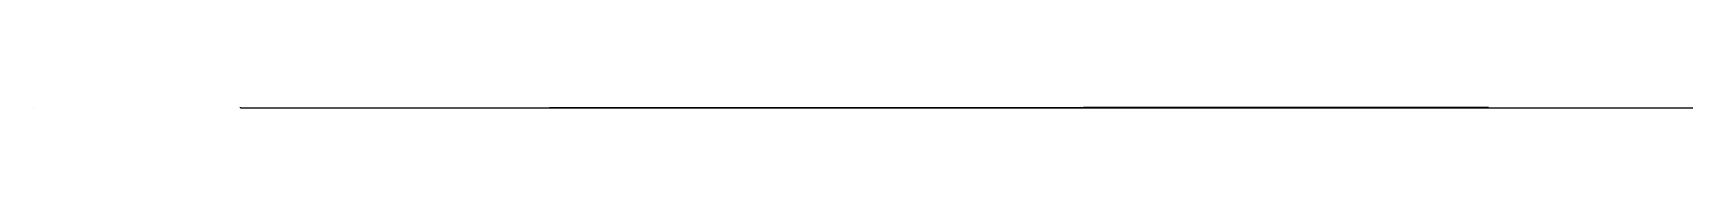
# Model space of a CAD drawing. Header units: metres. Extents: x -1 to 72750024, y 3999 to 4800.
# Drawn here: x 65550003 to 65950024, y 4119 to 4350 of the extents above; entities that cross this region are included whole.
import ezdxf

# ---------------------------------------------------------------- set-up
doc = ezdxf.new("R2010")
doc.units = ezdxf.units.M

msp = doc.modelspace()

# ---------------------------------------------------------------- linework, layer by layer
at = {"color": 7}
for p, q in [((65550003.013, 4350), (65550024.105, 4350)), ((65550003.013, 4350), (65550003.013, 4331.921)), ((65550024.105, 4331.921), (65550003.013, 4331.921)), ((65550006.026, 4343.974), (65550021.092, 4343.974)), ((65550024.105, 4350), (65550024.105, 4331.921)), ((65600000, 4320), (65599998.795, 4320)), ((65600000, 4280), (65599998.795, 4280)), ((65600000, 4240), (65599998.795, 4240)), ((65600000, 4200), (65599998.795, 4200)), ((65600000, 4160), (65599998.795, 4160)), ((65600000, 4120), (65599998.795, 4120)), ((65600000, 4312), (65599999.247, 4312)), ((65600000, 4304), (65599999.247, 4304)), ((65600000, 4296), (65599999.247, 4296)), ((65600000, 4288), (65599999.247, 4288)), ((65600000, 4272), (65599999.247, 4272)), ((65600000, 4264), (65599999.247, 4264)), ((65600000, 4256), (65599999.247, 4256)), ((65600000, 4248), (65599999.247, 4248)), ((65600000, 4232), (65599999.247, 4232)), ((65600000, 4224), (65599999.247, 4224)), ((65600000, 4216), (65599999.247, 4216)), ((65600000, 4208), (65599999.247, 4208)), ((65600000, 4192), (65599999.247, 4192)), ((65600000, 4184), (65599999.247, 4184)), ((65600000, 4176), (65599999.247, 4176)), ((65600000, 4168), (65599999.247, 4168)), ((65600000, 4152), (65599999.247, 4152)), ((65600000, 4144), (65599999.247, 4144)), ((65600000, 4136), (65599999.247, 4136)), ((65600000, 4128), (65599999.247, 4128)), ((65600000, 4120), (65600000, 4320)), ((65600000, 4120), (65950000, 4120)), ((65600000, 4120), (65600000, 4118.795)), ((65610000.001, 4120), (65610000.001, 4119.247)), ((65620000.002, 4120), (65620000.002, 4119.247)), ((65630000.003, 4120), (65630000.003, 4119.247)), ((65640000.003, 4120), (65640000.003, 4119.247)), ((65650000.001, 4120), (65650000.001, 4118.795)), ((65659999.998, 4120), (65659999.998, 4119.247)), ((65669999.996, 4120), (65669999.996, 4119.247)), ((65679999.993, 4120), (65679999.993, 4119.247)), ((65689999.991, 4120), (65689999.991, 4119.247)), ((65700000.002, 4120), (65700000.002, 4118.795)), ((65710000.006, 4120), (65710000.006, 4119.247)), ((65720000.01, 4120), (65720000.01, 4119.247)), ((65730000.015, 4120), (65730000.015, 4119.247)), ((65740000.019, 4120), (65740000.019, 4119.247)), ((65749999.996, 4120), (65749999.996, 4118.795)), ((65760000, 4120), (65760000, 4119.247)), ((65770000.005, 4120), (65770000.005, 4119.247)), ((65780000.009, 4120), (65780000.009, 4119.247)), ((65790000.013, 4120), (65790000.013, 4119.247)), ((65800000.004, 4120), (65800000.004, 4118.795)), ((65810000.008, 4120), (65810000.008, 4119.247)), ((65820000.012, 4120), (65820000.012, 4119.247)), ((65830000.003, 4120), (65830000.003, 4119.247)), ((65839999.994, 4120), (65839999.994, 4119.247)), ((65850000.012, 4120), (65850000.012, 4118.795)), ((65860000.002, 4120), (65860000.002, 4119.247)), ((65869999.993, 4120), (65869999.993, 4119.247)), ((65879999.984, 4120), (65879999.984, 4119.247)), ((65889999.975, 4120), (65889999.975, 4119.247)), ((65899999.992, 4120), (65899999.992, 4118.795)), ((65909999.983, 4120), (65909999.983, 4119.247)), ((65919999.974, 4120), (65919999.974, 4119.247)), ((65929999.964, 4120), (65929999.964, 4119.247)), ((65939999.955, 4120), (65939999.955, 4119.247)), ((65950000, 4120), (65950000, 4118.795)), ((65950003.013, 4320), (65950024.105, 4320)), ((65950003.013, 4320), (65950003.013, 4301.921)), ((65950024.105, 4301.921), (65950003.013, 4301.921)), ((65950006.026, 4313.974), (65950021.092, 4313.974)), ((65950024.105, 4320), (65950024.105, 4301.921))]:
    msp.add_line(p, q, dxfattribs=at)
at = {"color": 4}
for p, q in [((65550006.026, 4339.454), (65550021.092, 4339.454)), ((65629154.09, 4139.79), (65629921.67, 4140.614)), ((65629921.67, 4140.614), (65630295.721, 4141.834)), ((65630295.721, 4141.834), (65630546.35, 4141.998)), ((65630546.35, 4141.998), (65630637.029, 4142.28)), ((65630637.029, 4142.28), (65632155.561, 4144.236)), ((65632155.561, 4144.236), (65634429.25, 4147.766)), ((65634429.25, 4147.766), (65634483.328, 4149.123)), ((65634483.328, 4149.123), (65635070.871, 4149.48)), ((65635070.871, 4149.48), (65635218.77, 4149.892)), ((65635218.77, 4149.892), (65635882.109, 4151.102)), ((65635882.109, 4151.102), (65636663.109, 4152.866)), ((65636663.109, 4152.866), (65636741.859, 4151.421)), ((65636741.859, 4151.421), (65637168.922, 4153.145)), ((65637168.922, 4153.145), (65637555.5, 4152.246)), ((65637555.5, 4152.246), (65638213.672, 4154.27)), ((65638213.672, 4154.27), (65638214.762, 4153.944)), ((65638214.762, 4153.944), (65638299.719, 4154.498)), ((65638299.719, 4154.498), (65638332.059, 4154.402)), ((65638332.059, 4154.402), (65638599.609, 4155.106)), ((65638599.609, 4155.106), (65638687.199, 4155)), ((65638687.199, 4155), (65638716.109, 4154.915)), ((65638716.109, 4154.915), (65639542.02, 4156.405)), ((65639542.02, 4156.405), (65639768.07, 4155.961)), ((65639768.07, 4155.961), (65639914.898, 4157.406)), ((65639914.898, 4157.406), (65640202.199, 4157.169)), ((65640202.199, 4157.169), (65640255.301, 4157.232)), ((65640255.301, 4157.232), (65640263.73, 4157.329)), ((65640263.73, 4157.329), (65640395.57, 4157.494)), ((65640395.57, 4157.494), (65640452.238, 4157.396)), ((65640452.238, 4157.396), (65640767.078, 4158.119)), ((65640767.078, 4158.119), (65640858.18, 4158.351)), ((65640858.18, 4158.351), (65641077.141, 4158.19)), ((65641077.141, 4158.19), (65641366.41, 4157.999)), ((65641366.41, 4157.999), (65641643.211, 4159.549)), ((65641643.211, 4159.549), (65641819.84, 4159.414)), ((65641819.84, 4159.414), (65642069.211, 4160.073)), ((65642069.211, 4160.073), (65642175.609, 4159.31)), ((65642175.609, 4159.31), (65642330.078, 4159.698)), ((65642330.078, 4159.698), (65643364.012, 4161.527)), ((65643364.012, 4161.527), (65643479.988, 4162.149)), ((65643479.988, 4162.149), (65643597.93, 4161.734)), ((65643597.93, 4161.734), (65643695.09, 4161.871)), ((65643695.09, 4161.871), (65643820.879, 4162.033)), ((65643820.879, 4162.033), (65643845.352, 4161.623)), ((65643845.352, 4161.623), (65643959.32, 4162.24)), ((65643959.32, 4162.24), (65644220.961, 4162.616)), ((65644220.961, 4162.616), (65644743.57, 4163.467)), ((65644743.57, 4163.467), (65645957.82, 4165.365)), ((65645957.82, 4165.365), (65646065.961, 4165.302)), ((65646065.961, 4165.302), (65646259.91, 4163.974)), ((65646259.91, 4163.974), (65646722.359, 4165.006)), ((65646722.359, 4165.006), (65647802.391, 4167.427)), ((65647802.391, 4167.427), (65648876.859, 4169.415)), ((65648876.859, 4169.415), (65649337.07, 4169.344)), ((65649337.07, 4169.344), (65649548.922, 4168.59)), ((65649548.922, 4168.59), (65651036.809, 4171.296)), ((65651036.809, 4171.296), (65651698.68, 4171.842)), ((65651698.68, 4171.842), (65651858.871, 4170.548)), ((65651858.871, 4170.548), (65651914.051, 4171.973)), ((65651914.051, 4171.973), (65652027.77, 4172.274)), ((65652027.77, 4172.274), (65652048.34, 4171.708)), ((65652048.34, 4171.708), (65652113.91, 4172.462)), ((65652113.91, 4172.462), (65652376.27, 4172.666)), ((65652376.27, 4172.666), (65652512.66, 4172.585)), ((65652512.66, 4172.585), (65652571.48, 4172.906)), ((65652571.48, 4172.906), (65652635.18, 4172.879)), ((65652635.18, 4172.879), (65652663.66, 4172.933)), ((65652663.66, 4172.933), (65652806.949, 4173.026)), ((65652806.949, 4173.026), (65653502.949, 4173.66)), ((65653502.949, 4173.66), (65653754.27, 4174.715)), ((65653754.27, 4174.715), (65653774.309, 4175.009)), ((65653774.309, 4175.009), (65654159.02, 4174.433)), ((65654159.02, 4174.433), (65654211.379, 4174.564)), ((65654211.379, 4174.564), (65654436.051, 4174.868)), ((65654436.051, 4174.868), (65654450.93, 4174.791)), ((65654450.93, 4174.791), (65654536.84, 4174.907)), ((65654536.84, 4174.907), (65654613.852, 4174.982)), ((65654613.852, 4174.982), (65654663.602, 4175.049)), ((65654663.602, 4175.049), (65655168.25, 4175.702)), ((65655168.25, 4175.702), (65655194.949, 4175.534)), ((65655194.949, 4175.534), (65655467.578, 4175.624)), ((65655467.578, 4175.624), (65656197.148, 4176.949)), ((65656197.148, 4176.949), (65657185.039, 4177.262)), ((65657185.039, 4177.262), (65657276.379, 4177.466)), ((65657276.379, 4177.466), (65657836.34, 4178.367)), ((65657836.34, 4178.367), (65658121.512, 4178.666)), ((65658121.512, 4178.666), (65658204.699, 4179.139)), ((65658204.699, 4179.139), (65658306.801, 4178.863)), ((65658306.801, 4178.863), (65658396.281, 4179.195)), ((65658396.281, 4179.195), (65658451.199, 4179.037)), ((65658451.199, 4179.037), (65658459.539, 4178.928)), ((65658459.539, 4178.928), (65658499.379, 4178.885)), ((65658499.379, 4178.885), (65658597.711, 4180.212)), ((65658597.711, 4180.212), (65658753.289, 4179.372)), ((65658753.289, 4179.372), (65658773.789, 4179.556)), ((65658773.789, 4179.556), (65658944.59, 4180.343)), ((65658944.59, 4180.343), (65659458.449, 4179.685)), ((65659458.449, 4179.685), (65660236.621, 4180.899)), ((65660236.621, 4180.899), (65660257.109, 4180.371)), ((65660257.109, 4180.371), (65660322.328, 4181.374)), ((65660322.328, 4181.374), (65660558.98, 4181.716)), ((65660558.98, 4181.716), (65660575.012, 4181.178)), ((65660575.012, 4181.178), (65660994.469, 4181.755)), ((65660994.469, 4181.755), (65661201.148, 4182.716)), ((65661201.148, 4182.716), (65662055.922, 4181.951)), ((65662055.922, 4181.951), (65662618.25, 4181.227)), ((65662618.25, 4181.227), (65662902.43, 4183.75)), ((65662902.43, 4183.75), (65663533.441, 4183.412)), ((65663533.441, 4183.412), (65664062.469, 4185.102)), ((65664062.469, 4185.102), (65664351.02, 4184.904)), ((65664351.02, 4184.904), (65664384.969, 4183.315)), ((65664384.969, 4183.315), (65664734.961, 4185.263)), ((65664734.961, 4185.263), (65665085.738, 4186.381)), ((65665085.738, 4186.381), (65665306.27, 4185.886)), ((65665306.27, 4185.886), (65665501.75, 4184.53)), ((65665501.75, 4184.53), (65665618.82, 4185.132)), ((65665618.82, 4185.132), (65665950.094, 4187.1)), ((65665950.094, 4187.1), (65666299.969, 4187.777)), ((65666299.969, 4187.777), (65666459.508, 4186.264)), ((65666459.508, 4186.264), (65666600.977, 4187.128)), ((65666600.977, 4187.128), (65666672.953, 4186.71)), ((65666672.953, 4186.71), (65667343.242, 4187.968)), ((65667343.242, 4187.968), (65667439.273, 4187.802)), ((65667439.273, 4187.802), (65667653.883, 4187.881)), ((65667653.883, 4187.881), (65668972.227, 4188.95)), ((65668972.227, 4188.95), (65669357.227, 4189.552)), ((65669357.227, 4189.552), (65669388.727, 4190.912)), ((65669388.727, 4190.912), (65669671.688, 4190.127)), ((65669671.688, 4190.127), (65670593.844, 4191.316)), ((65670593.844, 4191.316), (65672365.25, 4192.818)), ((65672365.25, 4192.818), (65672725.047, 4193.263)), ((65672725.047, 4193.263), (65673035.844, 4191.952)), ((65673035.844, 4191.952), (65673165.672, 4191.845)), ((65673165.672, 4191.845), (65673384.422, 4193.309)), ((65673384.422, 4193.309), (65673475.633, 4193.187)), ((65673475.633, 4193.187), (65674477.852, 4194.293)), ((65674477.852, 4194.293), (65674624.094, 4194.647)), ((65674624.094, 4194.647), (65675595.977, 4195.291)), ((65675595.977, 4195.291), (65675926.906, 4194.252)), ((65675926.906, 4194.252), (65676043.547, 4195.563)), ((65676043.547, 4195.563), (65676368.227, 4195.891)), ((65676368.227, 4195.891), (65676381.313, 4195.364)), ((65676381.313, 4195.364), (65676833.594, 4196.315)), ((65676833.594, 4196.315), (65676937.008, 4196.122)), ((65676937.008, 4196.122), (65676980.727, 4196.62)), ((65676980.727, 4196.62), (65677367.219, 4197.311)), ((65677367.219, 4197.311), (65677749.047, 4197.582)), ((65677749.047, 4197.582), (65677780.891, 4197.295)), ((65677780.891, 4197.295), (65678342.539, 4195.888)), ((65678342.539, 4195.888), (65678483.938, 4197.28)), ((65678483.938, 4197.28), (65678996.75, 4198.138)), ((65678996.75, 4198.138), (65679043.094, 4199.188)), ((65679043.094, 4199.188), (65679103.148, 4198.189)), ((65679103.148, 4198.189), (65679328.227, 4198.483)), ((65679328.227, 4198.483), (65679641.781, 4197.867)), ((65679641.781, 4197.867), (65680336.852, 4199.607)), ((65680336.852, 4199.607), (65680460.289, 4199.51)), ((65680460.289, 4199.51), (65680801.297, 4199.415)), ((65680801.297, 4199.415), (65681062.742, 4199.332)), ((65681062.742, 4199.332), (65681644.633, 4199.913)), ((65681644.633, 4199.913), (65682023.203, 4200.81)), ((65682023.203, 4200.81), (65682283.133, 4201.422)), ((65682283.133, 4201.422), (65682303.469, 4201.271)), ((65682303.469, 4201.271), (65682340, 4200.829)), ((65682340, 4200.829), (65683631.563, 4202.483)), ((65683631.563, 4202.483), (65683721.211, 4201.996)), ((65683721.211, 4201.996), (65683738.633, 4201.856)), ((65683738.633, 4201.856), (65683784.992, 4202.26)), ((65683784.992, 4202.26), (65683827.68, 4201.962)), ((65683827.68, 4201.962), (65684081.781, 4202.008)), ((65684081.781, 4202.008), (65684466.492, 4202.741)), ((65684466.492, 4202.741), (65684467.977, 4202.698)), ((65684467.977, 4202.698), (65685085.477, 4203.411)), ((65685085.477, 4203.411), (65685223.563, 4203.18)), ((65685223.563, 4203.18), (65685240.633, 4203.223)), ((65685240.633, 4203.223), (65685669.938, 4203.575)), ((65685669.938, 4203.575), (65685705.398, 4203.445)), ((65685705.398, 4203.445), (65685744.383, 4203.742)), ((65685744.383, 4203.742), (65685935.156, 4204.418)), ((65685935.156, 4204.418), (65685936.789, 4203.898)), ((65685936.789, 4203.898), (65686274.398, 4204.501)), ((65686274.398, 4204.501), (65686445.023, 4204.523)), ((65686445.023, 4204.523), (65686665.594, 4204.398)), ((65686665.594, 4204.398), (65686997.43, 4204.61)), ((65686997.43, 4204.61), (65687158.633, 4205.297)), ((65687158.633, 4205.297), (65687295.43, 4204.813)), ((65687295.43, 4204.813), (65687467.539, 4205.548)), ((65687467.539, 4205.548), (65688478.297, 4205.023)), ((65688478.297, 4205.023), (65689642.078, 4206.507)), ((65689642.078, 4206.507), (65690605.719, 4208.006)), ((65690605.719, 4208.006), (65690654.023, 4207.346)), ((65690654.023, 4207.346), (65690835.656, 4208.344)), ((65690835.656, 4208.344), (65690877.742, 4208.279)), ((65690877.742, 4208.279), (65690958.742, 4208.143)), ((65690958.742, 4208.143), (65692013.898, 4208.81)), ((65692013.898, 4208.81), (65692299.102, 4209.007)), ((65692299.102, 4209.007), (65692322.188, 4209.048)), ((65692322.188, 4209.048), (65692407.023, 4208.865)), ((65692407.023, 4208.865), (65692423.031, 4209.213)), ((65692423.031, 4209.213), (65692480.656, 4209.15)), ((65692480.656, 4209.15), (65692494.5, 4209.167)), ((65692494.5, 4209.167), (65692533.039, 4208.997)), ((65692533.039, 4208.997), (65692584.492, 4209.348)), ((65692584.492, 4209.348), (65692626.859, 4209.295)), ((65692626.859, 4209.295), (65693341.719, 4209.721)), ((65693341.719, 4209.721), (65693523.531, 4209.677)), ((65693523.531, 4209.677), (65693706.703, 4210.204)), ((65693706.703, 4210.204), (65693995.641, 4210.965)), ((65693995.641, 4210.965), (65694013.469, 4210.671)), ((65694013.469, 4210.671), (65694430.594, 4210.339)), ((65694430.594, 4210.339), (65694733.992, 4210.965)), ((65694733.992, 4210.965), (65694980.57, 4210.87)), ((65694980.57, 4210.87), (65695176.172, 4211.328)), ((65695176.172, 4211.328), (65695536.352, 4211.626)), ((65695536.352, 4211.626), (65695661.883, 4211.54)), ((65695661.883, 4211.54), (65696483.023, 4212.253)), ((65696483.023, 4212.253), (65696495.008, 4212.312)), ((65696495.008, 4212.312), (65696523.789, 4212.22)), ((65696523.789, 4212.22), (65696547.094, 4212.617)), ((65696547.094, 4212.617), (65697064.063, 4212.712)), ((65697064.063, 4212.712), (65697089.563, 4213.18)), ((65697089.563, 4213.18), (65697179.891, 4212.6)), ((65697179.891, 4212.6), (65697288.32, 4212.982)), ((65697288.32, 4212.982), (65697846.922, 4213.246)), ((65697846.922, 4213.246), (65698086.031, 4213.608)), ((65698086.031, 4213.608), (65698320.07, 4213.657)), ((65698320.07, 4213.657), (65698761.75, 4213.834)), ((65698761.75, 4213.834), (65698801.656, 4213.674)), ((65698801.656, 4213.674), (65699263.25, 4214.371)), ((65699263.25, 4214.371), (65699320, 4214.726)), ((65699320, 4214.726), (65699413.898, 4214.359)), ((65699413.898, 4214.359), (65699416.648, 4214.781)), ((65699416.648, 4214.781), (65699951.563, 4215.642)), ((65699951.563, 4215.642), (65700491, 4215.315)), ((65700491, 4215.315), (65700878, 4216.089)), ((65700878, 4216.089), (65701015.398, 4215.598)), ((65701015.398, 4215.598), (65701413.203, 4216.265)), ((65701413.203, 4216.265), (65701638.797, 4216.24)), ((65701638.797, 4216.24), (65702491.602, 4216.982)), ((65702491.602, 4216.982), (65702537.102, 4216.613)), ((65702537.102, 4216.613), (65703277.5, 4217.682)), ((65703277.5, 4217.682), (65704322, 4218.319)), ((65704322, 4218.319), (65704509.398, 4217.944)), ((65704509.398, 4217.944), (65704603.5, 4218.863)), ((65704603.5, 4218.863), (65704774.398, 4218.579)), ((65704774.398, 4218.579), (65704887.797, 4218.103)), ((65704887.797, 4218.103), (65704934.102, 4218.939)), ((65704934.102, 4218.939), (65704939.5, 4218.671)), ((65704939.5, 4218.671), (65704950.5, 4218.929)), ((65704950.5, 4218.929), (65705048, 4218.969)), ((65705048, 4218.969), (65705233.398, 4218.929)), ((65705233.398, 4218.929), (65705434.398, 4219.418)), ((65705434.398, 4219.418), (65705570.602, 4219.102)), ((65705570.602, 4219.102), (65706195.102, 4220.316)), ((65706195.102, 4220.316), (65706757.5, 4219.617)), ((65706757.5, 4219.617), (65706849.703, 4220.405)), ((65706849.703, 4220.405), (65706879.602, 4220.019)), ((65706879.602, 4220.019), (65706883.102, 4220.388)), ((65706883.102, 4220.388), (65707174.203, 4220.25)), ((65707174.203, 4220.25), (65707394.5, 4220.907)), ((65707394.5, 4220.907), (65707464, 4220.273)), ((65707464, 4220.273), (65707581.797, 4220.668)), ((65707581.797, 4220.668), (65707765.5, 4221.049)), ((65707765.5, 4221.049), (65707810.602, 4220.844)), ((65707810.602, 4220.844), (65707847.297, 4220.956)), ((65707847.297, 4220.956), (65708046.297, 4221.025)), ((65708046.297, 4221.025), (65708148.797, 4221.042)), ((65708148.797, 4221.042), (65708433.398, 4221.393)), ((65708433.398, 4221.393), (65708798.797, 4221.524)), ((65708798.797, 4221.524), (65708965.297, 4221.916)), ((65708965.297, 4221.916), (65708992.102, 4221.446)), ((65708992.102, 4221.446), (65709256.602, 4222.083)), ((65709256.602, 4222.083), (65709315, 4221.999)), ((65709315, 4221.999), (65709357, 4221.955)), ((65709357, 4221.955), (65709398.797, 4222.278)), ((65709398.797, 4222.278), (65709916.898, 4222.36)), ((65709916.898, 4222.36), (65710826.398, 4222.693)), ((65710826.398, 4222.693), (65711028.102, 4223.522)), ((65711028.102, 4223.522), (65711257.102, 4223.151)), ((65711257.102, 4223.151), (65711259.602, 4223.601)), ((65711259.602, 4223.601), (65711841.703, 4224.011)), ((65711841.703, 4224.011), (65712014.703, 4224.341)), ((65712014.703, 4224.341), (65712474.398, 4224.782)), ((65712474.398, 4224.782), (65712890.602, 4223.951)), ((65712890.602, 4223.951), (65713168.297, 4223.812)), ((65713168.297, 4223.812), (65713473.102, 4225.072)), ((65713473.102, 4225.072), (65713516.898, 4225.132)), ((65713516.898, 4225.132), (65713617.797, 4225.139)), ((65713617.797, 4225.139), (65714328.703, 4225.699)), ((65714328.703, 4225.699), (65714638, 4225.864)), ((65714638, 4225.864), (65714682.797, 4226.168)), ((65714682.797, 4226.168), (65715480, 4225.907)), ((65715480, 4225.907), (65715594.398, 4226.541)), ((65715594.398, 4226.541), (65715682.203, 4226.716)), ((65715682.203, 4226.716), (65715779.398, 4225.563)), ((65715779.398, 4225.563), (65716051.5, 4226.376)), ((65716051.5, 4226.376), (65716547.703, 4226.912)), ((65716547.703, 4226.912), (65716566.102, 4227.24)), ((65716566.102, 4227.24), (65716614.102, 4227.489)), ((65716614.102, 4227.489), (65716744.5, 4227.695)), ((65716744.5, 4227.695), (65717486.797, 4228.051)), ((65717486.797, 4228.051), (65718038, 4227.365)), ((65718038, 4227.365), (65718227, 4228.438)), ((65718227, 4228.438), (65718703.102, 4228.896)), ((65718703.102, 4228.896), (65720551.5, 4229.398)), ((65720551.5, 4229.398), (65720589, 4230)), ((65720589, 4230), (65720792.297, 4229.983)), ((65720792.297, 4229.983), (65720917.602, 4230.054)), ((65720917.602, 4230.054), (65720949.5, 4230.347)), ((65720949.5, 4230.347), (65721035.398, 4230.096)), ((65721035.398, 4230.096), (65721048.398, 4230.505)), ((65721048.398, 4230.505), (65721134.703, 4230.108)), ((65721134.703, 4230.108), (65721241.898, 4230.292)), ((65721241.898, 4230.292), (65721274.203, 4230.323)), ((65721274.203, 4230.323), (65721403.797, 4229.788)), ((65721403.797, 4229.788), (65721459.203, 4230.349)), ((65721459.203, 4230.349), (65721900.797, 4230.742)), ((65721900.797, 4230.742), (65721951.898, 4230.742)), ((65721951.898, 4230.742), (65721995.398, 4230.695)), ((65721995.398, 4230.695), (65722230.602, 4231.304)), ((65722230.602, 4231.304), (65722231.797, 4230.368)), ((65722231.797, 4230.368), (65722236.797, 4230.88)), ((65722236.797, 4230.88), (65722466.797, 4231.123)), ((65722466.797, 4231.123), (65722666.297, 4231.497)), ((65722666.297, 4231.497), (65722972.703, 4231.459)), ((65722972.703, 4231.459), (65723196.297, 4231.49)), ((65723196.297, 4231.49), (65723235, 4231.569)), ((65723235, 4231.569), (65723245.203, 4231.54)), ((65723245.203, 4231.54), (65724046.297, 4232.134)), ((65724046.297, 4232.134), (65724256.398, 4232.268)), ((65724256.398, 4232.268), (65724582.5, 4232.096)), ((65724582.5, 4232.096), (65724938.898, 4232.188)), ((65724938.898, 4232.188), (65725003, 4232.977)), ((65725003, 4232.977), (65725242.102, 4232.887)), ((65725242.102, 4232.887), (65725286, 4232.632)), ((65725286, 4232.632), (65725374.5, 4232.961)), ((65725374.5, 4232.961), (65725833, 4233.491)), ((65725833, 4233.491), (65726063, 4233.317)), ((65726063, 4233.317), (65726260.602, 4233.542)), ((65726260.602, 4233.542), (65727140.703, 4234.285)), ((65727140.703, 4234.285), (65727401.602, 4234.569)), ((65727401.602, 4234.569), (65727671, 4234.467)), ((65727671, 4234.467), (65727738.203, 4233.655)), ((65727738.203, 4233.655), (65727976.398, 4234.148)), ((65727976.398, 4234.148), (65728486.898, 4234.516)), ((65728486.898, 4234.516), (65729005, 4235.475)), ((65729005, 4235.475), (65729246.602, 4235.488)), ((65729246.602, 4235.488), (65729493.398, 4235.585)), ((65729493.398, 4235.585), (65730477.602, 4234.858)), ((65730477.602, 4234.858), (65730837, 4236.361)), ((65730837, 4236.361), (65730863.203, 4236.628)), ((65730863.203, 4236.628), (65730934.203, 4236.208)), ((65730934.203, 4236.208), (65731109, 4236.514)), ((65731109, 4236.514), (65731513.594, 4236.769)), ((65731513.594, 4236.769), (65732421.5, 4237.399)), ((65732421.5, 4237.399), (65732931.594, 4238.061)), ((65732931.594, 4238.061), (65733203, 4237.043)), ((65733203, 4237.043), (65733451.406, 4238.276)), ((65733451.406, 4238.276), (65734201.906, 4238.496)), ((65734201.906, 4238.496), (65734597.906, 4238.087)), ((65734597.906, 4238.087), (65734693.906, 4238.647)), ((65734693.906, 4238.647), (65735486.906, 4239.541)), ((65735486.906, 4239.541), (65735516.406, 4239.397)), ((65735516.406, 4239.397), (65735708.203, 4239.316)), ((65735708.203, 4239.316), (65735727, 4239.217)), ((65735727, 4239.217), (65736392.594, 4239.108)), ((65736392.594, 4239.108), (65738709.797, 4241.414)), ((65738709.797, 4241.414), (65740101.703, 4242.434)), ((65740101.703, 4242.434), (65740126.5, 4242.349)), ((65740126.5, 4242.349), (65741507.703, 4243.138)), ((65741507.703, 4243.138), (65742778, 4243.063)), ((65742778, 4243.063), (65743274.406, 4243.097)), ((65743274.406, 4243.097), (65743469.906, 4244.065)), ((65743469.906, 4244.065), (65744256.406, 4243.521)), ((65744256.406, 4243.521), (65745984.594, 4245.117)), ((65745984.594, 4245.117), (65746163.406, 4245.414)), ((65746163.406, 4245.414), (65747643.703, 4246.787)), ((65747643.703, 4246.787), (65748221.406, 4246.995)), ((65748221.406, 4246.995), (65748598, 4247.346)), ((65748598, 4247.346), (65749636.406, 4245.984)), ((65749636.406, 4245.984), (65752422.297, 4248.319)), ((65752422.297, 4248.319), (65752653.297, 4248.974)), ((65752653.297, 4248.974), (65752934.703, 4249.324)), ((65752934.703, 4249.324), (65755009.094, 4249.683)), ((65755009.094, 4249.683), (65755124.703, 4250.813)), ((65755124.703, 4250.813), (65755703.906, 4250.927)), ((65755703.906, 4250.927), (65756150.406, 4250.653)), ((65756150.406, 4250.653), (65756589.203, 4251.748)), ((65756589.203, 4251.748), (65757745.797, 4252.372)), ((65757745.797, 4252.372), (65758972.297, 4252.143)), ((65758972.297, 4252.143), (65759224.703, 4252.769)), ((65759224.703, 4252.769), (65761077.203, 4253.595)), ((65761077.203, 4253.595), (65761084.203, 4253.549)), ((65761084.203, 4253.549), (65761491.297, 4254.112)), ((65761491.297, 4254.112), (65761629.703, 4253.932)), ((65761629.703, 4253.932), (65761772.703, 4253.611)), ((65761772.703, 4253.611), (65762122.203, 4254.021)), ((65762122.203, 4254.021), (65762772.094, 4254.568)), ((65762772.094, 4254.568), (65762781.703, 4254.089)), ((65762781.703, 4254.089), (65764571.703, 4255.565)), ((65764571.703, 4255.565), (65765381.594, 4256.336)), ((65765381.594, 4256.336), (65765778.203, 4256.178)), ((65765778.203, 4256.178), (65765999, 4255.864)), ((65765999, 4255.864), (65766127.203, 4256.021)), ((65766127.203, 4256.021), (65766469.094, 4256.279)), ((65766469.094, 4256.279), (65766743, 4257.082)), ((65766743, 4257.082), (65767196.703, 4256.982)), ((65767196.703, 4256.982), (65768137.297, 4257.205)), ((65768137.297, 4257.205), (65768876.297, 4257.63)), ((65768876.297, 4257.63), (65770127, 4257.116)), ((65770127, 4257.116), (65770399.5, 4258.677)), ((65770399.5, 4258.677), (65770707.094, 4258.47)), ((65770707.094, 4258.47), (65772789.5, 4260.05)), ((65772789.5, 4260.05), (65773858.297, 4260.447)), ((65773858.297, 4260.447), (65773930.094, 4259.727)), ((65773930.094, 4259.727), (65774193.5, 4260.194)), ((65774193.5, 4260.194), (65774955.5, 4261.252)), ((65774955.5, 4261.252), (65777235.094, 4262.101)), ((65777235.094, 4262.101), (65777666.203, 4261.967)), ((65777666.203, 4261.967), (65777854.797, 4262.44)), ((65777854.797, 4262.44), (65779534.906, 4263.134)), ((65779534.906, 4263.134), (65779712, 4263.088)), ((65779712, 4263.088), (65780387.906, 4263.564)), ((65780387.906, 4263.564), (65780705.5, 4263.667)), ((65780705.5, 4263.667), (65780949.406, 4263.769)), ((65780949.406, 4263.769), (65781375.406, 4264.107)), ((65781375.406, 4264.107), (65782672.703, 4265.133)), ((65782672.703, 4265.133), (65784018.406, 4265.596)), ((65784018.406, 4265.596), (65785229.797, 4265.242)), ((65785229.797, 4265.242), (65787686.297, 4266.23)), ((65787686.297, 4266.23), (65788142, 4267.75)), ((65788142, 4267.75), (65790108.906, 4268.94)), ((65790108.906, 4268.94), (65792233.594, 4269.785)), ((65792233.594, 4269.785), (65795355.5, 4271.292)), ((65795355.5, 4271.292), (65795894.297, 4270.816)), ((65795894.297, 4270.816), (65796960.703, 4272.322)), ((65796960.703, 4272.322), (65797835.297, 4272.527)), ((65797835.297, 4272.527), (65799661.203, 4272.647)), ((65799661.203, 4272.647), (65800718.703, 4274.008)), ((65800718.703, 4274.008), (65801342.797, 4274.143)), ((65801342.797, 4274.143), (65801786.594, 4274.261)), ((65801786.594, 4274.261), (65802451.906, 4274.754)), ((65802451.906, 4274.754), (65802849, 4274.502)), ((65802849, 4274.502), (65803125.797, 4275.308)), ((65803125.797, 4275.308), (65803424.406, 4274.991)), ((65803424.406, 4274.991), (65804332.094, 4275.621)), ((65804332.094, 4275.621), (65804455.703, 4275.803)), ((65804455.703, 4275.803), (65805213.5, 4275.817)), ((65805213.5, 4275.817), (65805786.703, 4276.074)), ((65805786.703, 4276.074), (65805853.797, 4276.246)), ((65805853.797, 4276.246), (65806472.094, 4276.184)), ((65806472.094, 4276.184), (65806929.406, 4276.6)), ((65806929.406, 4276.6), (65808320.094, 4277.563)), ((65808320.094, 4277.563), (65808748.5, 4277.852)), ((65808748.5, 4277.852), (65809292.797, 4277.625)), ((65809292.797, 4277.625), (65809876.297, 4277.881)), ((65809876.297, 4277.881), (65811863.906, 4279.182)), ((65811863.906, 4279.182), (65813050.703, 4279.3)), ((65813050.703, 4279.3), (65813551.5, 4279.432)), ((65813551.5, 4279.432), (65813677.5, 4280.092)), ((65813677.5, 4280.092), (65815172.906, 4280.692)), ((65815172.906, 4280.692), (65817406.5, 4281.214)), ((65817406.5, 4281.214), (65817918.297, 4282)), ((65817918.297, 4282), (65818145.094, 4282.036)), ((65818145.094, 4282.036), (65820264.906, 4282.355)), ((65820264.906, 4282.355), (65820844.297, 4283.252)), ((65820844.297, 4283.252), (65821582.094, 4283.642)), ((65821582.094, 4283.642), (65822464.406, 4283.479)), ((65822464.406, 4283.479), (65823387.797, 4284.392)), ((65823387.797, 4284.392), (65824919.797, 4285.133)), ((65824919.797, 4285.133), (65825297.297, 4285.069)), ((65825297.297, 4285.069), (65825772.406, 4285.435)), ((65825772.406, 4285.435), (65825798.094, 4285.413)), ((65825798.094, 4285.413), (65826927.297, 4285.53)), ((65826927.297, 4285.53), (65827680, 4286.255)), ((65827680, 4286.255), (65827856.094, 4285.718)), ((65827856.094, 4285.718), (65827859.203, 4286.317)), ((65827859.203, 4286.317), (65828043.797, 4286.013)), ((65828043.797, 4286.013), (65828191, 4286.563)), ((65828191, 4286.563), (65829435, 4286.971)), ((65829435, 4286.971), (65829520.406, 4287.009)), ((65829520.406, 4287.009), (65829625.094, 4286.833)), ((65829625.094, 4286.833), (65830368.906, 4287.283)), ((65830368.906, 4287.283), (65830529, 4287.428)), ((65830529, 4287.428), (65831338.594, 4287.78)), ((65831338.594, 4287.78), (65831433.5, 4287.979)), ((65831433.5, 4287.979), (65832241.906, 4288.208)), ((65832241.906, 4288.208), (65833821.5, 4288.953)), ((65833821.5, 4288.953), (65834026.406, 4288.532)), ((65834026.406, 4288.532), (65834529.797, 4289.284)), ((65834529.797, 4289.284), (65835417.703, 4288.952)), ((65835417.703, 4288.952), (65836413.5, 4290.149)), ((65836413.5, 4290.149), (65836877.406, 4290.176)), ((65836877.406, 4290.176), (65837092.297, 4290.068)), ((65837092.297, 4290.068), (65840332.594, 4291.896)), ((65840332.594, 4291.896), (65844230.797, 4292.592)), ((65844230.797, 4292.592), (65845853.703, 4294.302)), ((65845853.703, 4294.302), (65853040.906, 4296.209)), ((65853040.906, 4296.209), (65853210.797, 4297.347)), ((65853210.797, 4297.347), (65860199.094, 4299.138)), ((65860199.094, 4299.138), (65862130.094, 4300.832)), ((65862130.094, 4300.832), (65864752, 4301.006)), ((65864752, 4301.006), (65866876.5, 4301.935)), ((65866876.5, 4301.935), (65867395.688, 4302.219)), ((65867395.688, 4302.219), (65867400.594, 4302.213)), ((65867400.594, 4302.213), (65868672.594, 4302.584)), ((65868672.594, 4302.584), (65871897.5, 4304.5)), ((65871897.5, 4304.5), (65873071.813, 4304.016)), ((65873071.813, 4304.016), (65880388.813, 4306.571)), ((65880388.813, 4306.571), (65881496.313, 4307.981)), ((65881496.313, 4307.981), (65888787.188, 4309.583)), ((65888787.188, 4309.583), (65890105.813, 4311.013)), ((65890105.813, 4311.013), (65896064.188, 4312.279)), ((65896064.188, 4312.279), (65896867.094, 4313.244)), ((65896867.094, 4313.244), (65900231.406, 4313.964)), ((65900231.406, 4313.964), (65900476.906, 4314.29)), ((65900476.906, 4314.29), (65900798.594, 4314.339)), ((65950006.026, 4309.454), (65950021.092, 4309.454))]:
    msp.add_line(p, q, dxfattribs=at)

doc.saveas('drawing.dxf')
